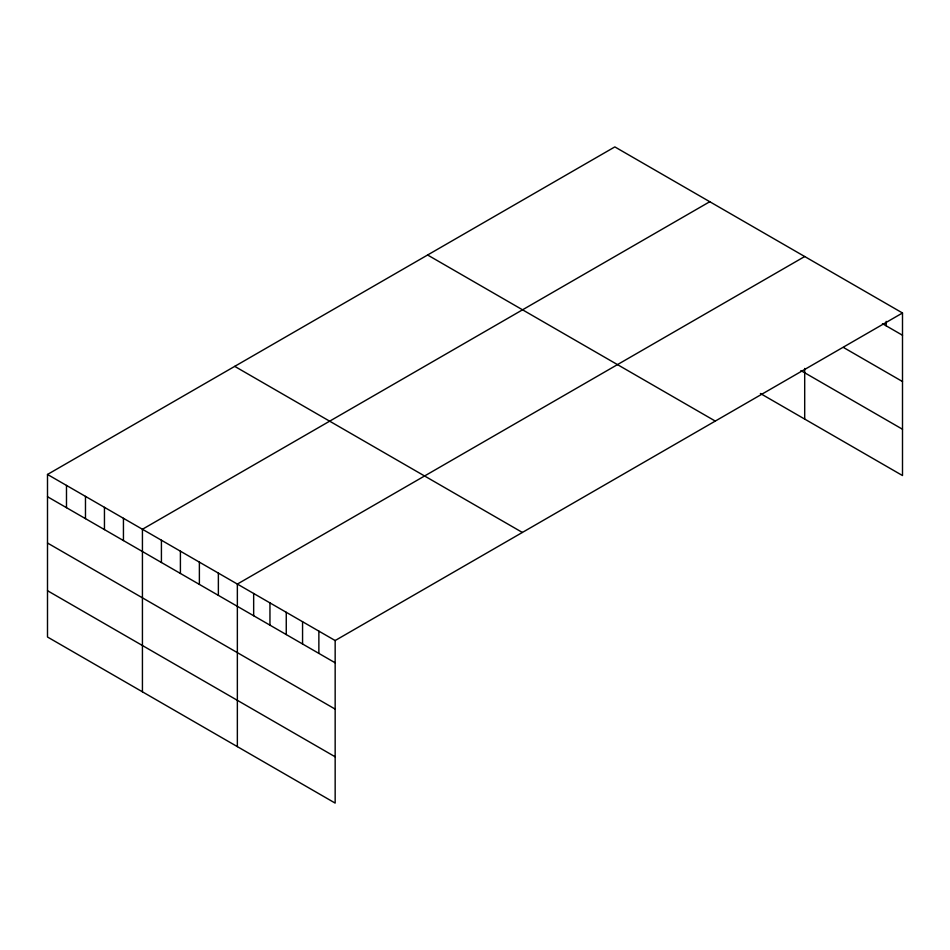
<?xml version="1.0" encoding="UTF-8"?>
<svg xmlns="http://www.w3.org/2000/svg" width="950" height="950" viewBox="0 0 950 950"><rect width="100%" height="100%" fill="white"/><g stroke="black" fill="none" stroke-linecap="round" stroke-linejoin="round"><path stroke-width="1.43" d="M902.5 312.989L335.16 640.538L335.16 803.094L47.5 637.011L47.5 474.454L614.84 146.906L902.5 312.989L902.5 475.546L760.392 393.502M709.769 201.721L142.429 529.269L142.429 691.814M804.697 256.524L237.357 584.072L237.357 746.629M882.443 323.665L902.5 335.255M843.564 347.522L902.5 381.544M800.898 370.583L902.5 429.246M427.619 255.004L715.279 421.076M234.721 366.367L522.381 532.451M47.5 474.454L335.16 640.538M47.5 496.719L335.16 662.803M47.5 543.02L335.16 709.104M47.5 590.71L335.16 756.794M886.196 321.385L886.196 325.838M804.697 368.446L804.697 419.081M318.867 631.133L318.867 653.386M302.563 621.716L302.563 643.981M286.259 612.299L286.259 634.564M269.954 602.894L269.954 625.159M253.662 593.477L253.662 615.742M218.369 573.111L218.369 595.377M199.381 562.151L199.381 584.416M180.405 551.19L180.405 573.456M161.417 540.229L161.417 562.495M123.441 518.308L123.441 540.562M104.452 507.348L104.452 529.601M85.476 496.375L85.476 518.641M66.488 485.414L66.488 507.68"/></g></svg>
